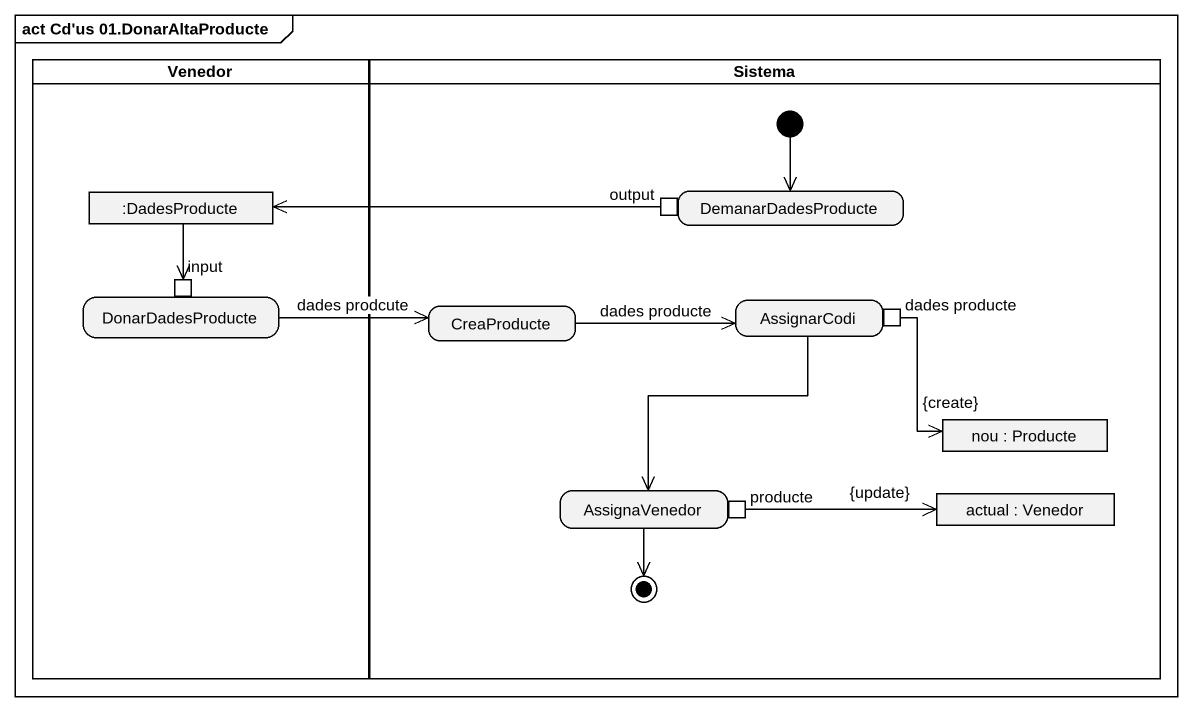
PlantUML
@startuml
mainframe act Cd'us 01.DonarAltaProducte
hide empty description
state Venedor <<partition>> {
  state ":DadesProducte" as DadesProducte <<object>>
  state DonarDadesProducte {
    state input <<inputPin>>
  }
}
state Sistema <<partition>> {
  state DemanarDadesProducte {
    state output <<outputPin>>
  }
  state CreaProducte
  state AssignarCodi {
    state "dades producte" as dades_producte <<outputPin>>
  }
  state "nou : Producte" as nou <<object>>
  state AssignaVenedor {
    state producte <<outputPin>>
  }
  state "actual : Venedor" as actual <<object>>
  [*] --> DemanarDadesProducte
  AssignaVenedor --> [*]
}
DadesProducte --> input
output -left-> DadesProducte
DonarDadesProducte -right-> CreaProducte : dades prodcute
CreaProducte -right-> AssignarCodi : dades producte
AssignarCodi --> AssignaVenedor
dades_producte --> nou : {create}
producte -right-> actual : {update}
@enduml
